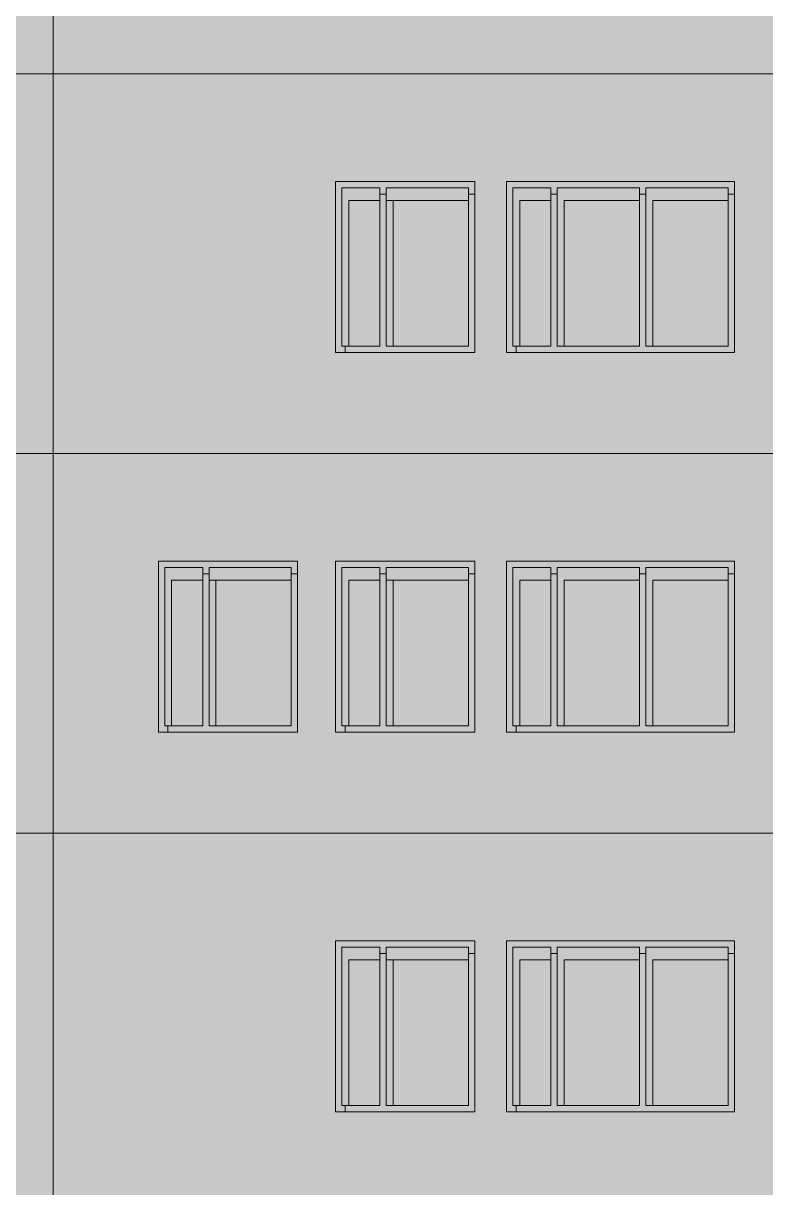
# Model space of a CAD drawing. Header units: millimetres. Extents: x 145836 to 266027, y 108786 to 206069.
# Drawn here: x 163079 to 166011, y 176999 to 181599 of the extents above; entities that cross this region are included whole.
import ezdxf

# ---------------------------------------------------------------- set-up
doc = ezdxf.new("R2010")
doc.units = ezdxf.units.MM
doc.layers.get('0').update_dxf_attribs({"color": 250})
doc.layers.add('hatch1', color=7, linetype='Continuous')

msp = doc.modelspace()

# ---------------------------------------------------------------- hatches: boundary and pattern name
at = {"lineweight": 20}
for color, points in [(253, [(164312.1, 180299), (164349.5, 180299), (164349.5, 180324), (164337.1, 180324), (164337.1, 180949), (164487.1, 180949), (164487.1, 180924), (164512.1, 180924), (164512.1, 180949), (164837.1, 180949), (164837.1, 180924), (164862.1, 180924), (164862.1, 180974), (164312.1, 180974)]), (253, [(165887.1, 180974), (164987.1, 180974), (164987.1, 180299), (165024.5, 180299), (165024.5, 180324), (165012.1, 180324), (165012.1, 180949), (165162.1, 180949), (165162.1, 180924), (165187.1, 180924), (165187.1, 180949), (165512.1, 180949), (165512.1, 180924), (165537.1, 180924), (165537.1, 180949), (165862.1, 180949), (165862.1, 180924), (165887.1, 180924)]), (253, [(163612.1, 179474), (163612.1, 178799), (163649.5, 178799), (163649.5, 178824), (163637.1, 178824), (163637.1, 179449), (163787.1, 179449), (163787.1, 179424), (163812.1, 179424), (163812.1, 179449), (164137.1, 179449), (164137.1, 179424), (164162.1, 179424), (164162.1, 179474)]), (253, [(164312.1, 178799), (164349.5, 178799), (164349.5, 178824), (164337.1, 178824), (164337.1, 179449), (164487.1, 179449), (164487.1, 179424), (164512.1, 179424), (164512.1, 179449), (164837.1, 179449), (164837.1, 179424), (164862.1, 179424), (164862.1, 179474), (164312.1, 179474)]), (253, [(165887.1, 179474), (164987.1, 179474), (164987.1, 178799), (165024.5, 178799), (165024.5, 178824), (165012.1, 178824), (165012.1, 179449), (165162.1, 179449), (165162.1, 179424), (165187.1, 179424), (165187.1, 179449), (165512.1, 179449), (165512.1, 179424), (165537.1, 179424), (165537.1, 179449), (165862.1, 179449), (165862.1, 179424), (165887.1, 179424)]), (255, [(164137.1, 178824), (163812.1, 178824), (163812.1, 179424), (163787.1, 179424), (163787.1, 178824), (163649.5, 178824), (163649.5, 178799), (164162.1, 178799), (164162.1, 179424), (164137.1, 179424)]), (253, [(164312.1, 177299), (164349.5, 177299), (164349.5, 177324), (164337.1, 177324), (164337.1, 177949), (164487.1, 177949), (164487.1, 177924), (164512.1, 177924), (164512.1, 177949), (164837.1, 177949), (164837.1, 177924), (164862.1, 177924), (164862.1, 177974), (164312.1, 177974)]), (253, [(165887.1, 177974), (164987.1, 177974), (164987.1, 177299), (165024.5, 177299), (165024.5, 177324), (165012.1, 177324), (165012.1, 177949), (165162.1, 177949), (165162.1, 177924), (165187.1, 177924), (165187.1, 177949), (165512.1, 177949), (165512.1, 177924), (165537.1, 177924), (165537.1, 177949), (165862.1, 177949), (165862.1, 177924), (165887.1, 177924)])]:
    msp.add_hatch(color=color, dxfattribs=at).paths.add_polyline_path(points)
at = {"lineweight": 20, "true_color": 0x5c6d75}
for points in [[(164337.1, 180949), (164337.1, 180324), (164364.5, 180324), (164364.5, 180899), (164487.1, 180899), (164487.1, 180949)], [(164837.1, 180899), (164837.1, 180949), (164512.1, 180949), (164512.1, 180899)], [(164337.1, 179449), (164337.1, 178824), (164364.5, 178824), (164364.5, 179399), (164487.1, 179399), (164487.1, 179449)], [(164837.1, 179399), (164837.1, 179449), (164512.1, 179449), (164512.1, 179399)], [(164337.1, 177949), (164337.1, 177324), (164364.5, 177324), (164364.5, 177899), (164487.1, 177899), (164487.1, 177949)], [(164837.1, 177899), (164837.1, 177949), (164512.1, 177949), (164512.1, 177899)]]:
    msp.add_hatch(color=147, dxfattribs=at).paths.add_polyline_path(points)
at = {"lineweight": 13}
for points in [[(164862.1, 180924), (164837.1, 180924), (164837.1, 180324), (164512.1, 180324), (164512.1, 180924), (164487.1, 180924), (164487.1, 180324), (164349.5, 180324), (164349.5, 180299), (164862.1, 180299)], [(165887.1, 180924), (165862.1, 180924), (165862.1, 180324), (165537.1, 180324), (165537.1, 180924), (165512.1, 180924), (165512.1, 180324), (165187.1, 180324), (165187.1, 180924), (165162.1, 180924), (165162.1, 180324), (165024.5, 180324), (165024.5, 180299), (165887.1, 180299)], [(164862.1, 179424), (164837.1, 179424), (164837.1, 178824), (164512.1, 178824), (164512.1, 179424), (164487.1, 179424), (164487.1, 178824), (164349.5, 178824), (164349.5, 178799), (164862.1, 178799)], [(165887.1, 179424), (165862.1, 179424), (165862.1, 178824), (165537.1, 178824), (165537.1, 179424), (165512.1, 179424), (165512.1, 178824), (165187.1, 178824), (165187.1, 179424), (165162.1, 179424), (165162.1, 178824), (165024.5, 178824), (165024.5, 178799), (165887.1, 178799)], [(164862.1, 177924), (164837.1, 177924), (164837.1, 177324), (164512.1, 177324), (164512.1, 177924), (164487.1, 177924), (164487.1, 177324), (164349.5, 177324), (164349.5, 177299), (164862.1, 177299)], [(165887.1, 177924), (165862.1, 177924), (165862.1, 177324), (165537.1, 177324), (165537.1, 177924), (165512.1, 177924), (165512.1, 177324), (165187.1, 177324), (165187.1, 177924), (165162.1, 177924), (165162.1, 177324), (165024.5, 177324), (165024.5, 177299), (165887.1, 177299)]]:
    msp.add_hatch(color=255, dxfattribs=at).paths.add_polyline_path(points)
at = {"lineweight": 13, "true_color": 0x5c6d75}
for points in [[(165012.1, 180949), (165012.1, 180324), (165039.5, 180324), (165039.5, 180899), (165162.1, 180899), (165162.1, 180949)], [(165012.1, 179449), (165012.1, 178824), (165039.5, 178824), (165039.5, 179399), (165162.1, 179399), (165162.1, 179449)], [(165012.1, 177949), (165012.1, 177324), (165039.5, 177324), (165039.5, 177899), (165162.1, 177899), (165162.1, 177949)]]:
    msp.add_hatch(color=147, dxfattribs=at).paths.add_polyline_path(points)
h = msp.add_hatch(color=147, dxfattribs=at)
h.paths.add_polyline_path([(165187.1, 180949), (165187.1, 180324), (165214.5, 180324), (165214.5, 180899), (165512.1, 180899), (165512.1, 180949)])
h.paths.add_polyline_path([(165537.1, 180949), (165537.1, 180324), (165564.5, 180324), (165564.5, 180899), (165862.1, 180899), (165862.1, 180949)])
at = {"lineweight": 13, "true_color": 0x70858f}
h = msp.add_hatch(color=8, dxfattribs=at)
h.paths.add_polyline_path([(164539.5, 180324), (164837.1, 180324), (164837.1, 180899), (164539.5, 180899)])
h.paths.add_polyline_path([(164487.1, 180899), (164364.5, 180899), (164364.5, 180324), (164487.1, 180324)])
at = {"lineweight": 13, "true_color": 0x5c6d75}
h = msp.add_hatch(color=147, dxfattribs=at)
h.dxf.hatch_style = 1
h.paths.add_polyline_path([(164539.5, 180899), (164512.1, 180899), (164512.1, 180324), (164539.5, 180324)])
at = {"lineweight": 13, "true_color": 0x70858f}
h = msp.add_hatch(color=8, dxfattribs=at)
h.paths.add_polyline_path([(165039.5, 180324), (165162.1, 180324), (165162.1, 180899), (165039.5, 180899)])
h.paths.add_polyline_path([(165214.5, 180324), (165512.1, 180324), (165512.1, 180899), (165214.5, 180899)])
h.paths.add_polyline_path([(165564.5, 180899), (165564.5, 180324), (165862.1, 180324), (165862.1, 180899)])
at = {"lineweight": 20, "true_color": 0x5c6d75}
h = msp.add_hatch(color=147, dxfattribs=at)
h.paths.add_polyline_path([(164137.1, 179399), (164137.1, 179449), (163812.1, 179449), (163812.1, 179399)])
h.paths.add_polyline_path([(163787.1, 179399), (163787.1, 179449), (163637.1, 179449), (163637.1, 178824), (163664.5, 178824), (163664.5, 179399)])
at = {"lineweight": 13, "true_color": 0x5c6d75}
h = msp.add_hatch(color=147, dxfattribs=at)
h.paths.add_polyline_path([(165187.1, 179449), (165187.1, 178824), (165214.5, 178824), (165214.5, 179399), (165512.1, 179399), (165512.1, 179449)])
h.paths.add_polyline_path([(165537.1, 179449), (165537.1, 178824), (165564.5, 178824), (165564.5, 179399), (165862.1, 179399), (165862.1, 179449)])
at = {"lineweight": 13, "true_color": 0x70858f}
h = msp.add_hatch(color=8, dxfattribs=at)
h.paths.add_polyline_path([(164137.1, 179399), (163839.5, 179399), (163839.5, 178824), (164137.1, 178824)])
h.paths.add_polyline_path([(163664.5, 178824), (163787.1, 178824), (163787.1, 179399), (163664.5, 179399)])
at = {"lineweight": 13, "true_color": 0x5c6d75}
h = msp.add_hatch(color=147, dxfattribs=at)
h.paths.add_polyline_path([(163839.5, 179399), (163812.1, 179399), (163812.1, 178824), (163839.5, 178824)])
h.paths.add_polyline_path([(164512.1, 178824), (164539.5, 178824), (164539.5, 179399), (164512.1, 179399)])
at = {"lineweight": 13, "true_color": 0x70858f}
h = msp.add_hatch(color=8, dxfattribs=at)
h.paths.add_polyline_path([(164539.5, 178824), (164837.1, 178824), (164837.1, 179399), (164539.5, 179399)])
h.paths.add_polyline_path([(164487.1, 179399), (164364.5, 179399), (164364.5, 178824), (164487.1, 178824)])
h = msp.add_hatch(color=8, dxfattribs=at)
h.paths.add_polyline_path([(165039.5, 178824), (165162.1, 178824), (165162.1, 179399), (165039.5, 179399)])
h.paths.add_polyline_path([(165214.5, 178824), (165512.1, 178824), (165512.1, 179399), (165214.5, 179399)])
h.paths.add_polyline_path([(165564.5, 179399), (165564.5, 178824), (165862.1, 178824), (165862.1, 179399)])
at = {"lineweight": 13, "true_color": 0x5c6d75}
h = msp.add_hatch(color=147, dxfattribs=at)
h.paths.add_polyline_path([(165187.1, 177949), (165187.1, 177324), (165214.5, 177324), (165214.5, 177899), (165512.1, 177899), (165512.1, 177949)])
h.paths.add_polyline_path([(165537.1, 177949), (165537.1, 177324), (165564.5, 177324), (165564.5, 177899), (165862.1, 177899), (165862.1, 177949)])
at = {"lineweight": 13, "true_color": 0x70858f}
h = msp.add_hatch(color=8, dxfattribs=at)
h.paths.add_polyline_path([(164539.5, 177324), (164837.1, 177324), (164837.1, 177899), (164539.5, 177899)])
h.paths.add_polyline_path([(164487.1, 177899), (164364.5, 177899), (164364.5, 177324), (164487.1, 177324)])
at = {"lineweight": 13, "true_color": 0x5c6d75}
h = msp.add_hatch(color=147, dxfattribs=at)
h.dxf.hatch_style = 1
h.paths.add_polyline_path([(164539.5, 177899), (164512.1, 177899), (164512.1, 177324), (164539.5, 177324)])
at = {"lineweight": 13, "true_color": 0x70858f}
h = msp.add_hatch(color=8, dxfattribs=at)
h.paths.add_polyline_path([(165039.5, 177324), (165162.1, 177324), (165162.1, 177899), (165039.5, 177899)])
h.paths.add_polyline_path([(165214.5, 177324), (165512.1, 177324), (165512.1, 177899), (165214.5, 177899)])
h.paths.add_polyline_path([(165564.5, 177899), (165564.5, 177324), (165862.1, 177324), (165862.1, 177899)])
at = {"layer": 'hatch1', "lineweight": 13, "true_color": 0xeedf8c}
h = msp.add_hatch(color=41, dxfattribs=at)
h.dxf.hatch_style = 1
h.paths.add_polyline_path([(161374.6, 182899), (160052.1, 182899), (160052.1, 182474), (160287.1, 182474), (160287.1, 181799), (160052.1, 181799), (160052.1, 181399), (161374.6, 181399)])
h.paths.add_polyline_path([(160987.1, 181799), (160437.1, 181799), (160437.1, 182474), (160987.1, 182474)], flags=16)
h.paths.add_polyline_path([(160962.1, 181824), (160812.1, 181824), (160812.1, 182424), (160787.1, 182424), (160787.1, 181824), (160462.1, 181824), (160462.1, 182449), (160787.1, 182449), (160787.1, 182424), (160812.1, 182424), (160812.1, 182449), (160962.1, 182449)], flags=0)
h.paths.add_polyline_path([(163197.1, 182899), (161374.6, 182899), (161374.6, 181399), (163197.1, 181399)])
h.paths.add_polyline_path([(161762.1, 182474), (162312.1, 182474), (162312.1, 181799), (161762.1, 181799)], flags=16)
h.paths.add_polyline_path([(161787.1, 182449), (161937.1, 182449), (161937.1, 182424), (161962.1, 182424), (161962.1, 182449), (162287.1, 182449), (162287.1, 181824), (161962.1, 181824), (161962.1, 182424), (161937.1, 182424), (161937.1, 181824), (161787.1, 181824)], flags=0)
h.paths.add_polyline_path([(162462.1, 182474), (163012.1, 182474), (163012.1, 181799), (162462.1, 181799)], flags=16)
h.paths.add_polyline_path([(162487.1, 182449), (162637.1, 182449), (162637.1, 182424), (162662.1, 182424), (162662.1, 182449), (162987.1, 182449), (162987.1, 181824), (162662.1, 181824), (162662.1, 182424), (162637.1, 182424), (162637.1, 181824), (162487.1, 181824)], flags=0)
at = {"layer": 'hatch1', "lineweight": 13, "true_color": 0xf1e5a2}
h = msp.add_hatch(color=41, dxfattribs=at)
h.dxf.hatch_style = 1
h.paths.add_polyline_path([(163197.1, 182899), (163197.1, 181399), (166681.9, 181399), (166681.9, 181799), (166137.1, 181799), (166137.1, 182474), (166681.9, 182474), (166681.9, 182899)])
h.paths.add_polyline_path([(164162.1, 182474), (163612.1, 182474), (163612.1, 181799), (164162.1, 181799)], flags=16)
h.paths.add_polyline_path([(164137.1, 182449), (164137.1, 181824), (163812.1, 181824), (163637.1, 181824), (163637.1, 182449), (163787.1, 182449)], flags=0)
h.paths.add_polyline_path([(164312.1, 182474), (164312.1, 181799), (164862.1, 181799), (164862.1, 182474)], flags=16)
h.paths.add_polyline_path([(164337.1, 182449), (164487.1, 182449), (164337.1, 182449), (164337.1, 181824), (164512.1, 181824), (164337.1, 181824)], flags=0)
h.paths.add_polyline_path([(164987.1, 182474), (164987.1, 181799), (165887.1, 181799), (165887.1, 182474)], flags=16)
h.paths.add_polyline_path([(165012.1, 182449), (165162.1, 182449), (165512.1, 182449), (165862.1, 182449), (165862.1, 181824), (165537.1, 181824), (165187.1, 181824), (165012.1, 181824)], flags=0)
at = {"layer": 'hatch1', "lineweight": 13, "true_color": 0xeedf8c}
h = msp.add_hatch(color=41, dxfattribs=at)
h.dxf.hatch_style = 1
h.paths.add_polyline_path([(163197.1, 181399), (161374.6, 181399), (161374.6, 179899), (163197.1, 179899)])
h.paths.add_polyline_path([(162312.1, 180974), (162312.1, 180299), (161762.1, 180299), (161762.1, 180974)], flags=16)
h.paths.add_polyline_path([(161937.1, 180949), (161937.1, 180924), (161962.1, 180924), (161962.1, 180949), (162287.1, 180949), (162287.1, 180324), (161962.1, 180324), (161962.1, 180924), (161937.1, 180924), (161937.1, 180324), (161787.1, 180324), (161787.1, 180949)], flags=0)
h.paths.add_polyline_path([(162462.1, 180974), (163012.1, 180974), (163012.1, 180299), (162462.1, 180299)], flags=16)
h.paths.add_polyline_path([(162487.1, 180949), (162637.1, 180949), (162637.1, 180924), (162662.1, 180924), (162662.1, 180949), (162987.1, 180949), (162987.1, 180324), (162662.1, 180324), (162662.1, 180924), (162637.1, 180924), (162637.1, 180324), (162487.1, 180324)], flags=0)
at = {"layer": 'hatch1', "lineweight": 13, "true_color": 0xf1e5a2}
h = msp.add_hatch(color=41, dxfattribs=at)
h.dxf.hatch_style = 1
h.paths.add_polyline_path([(163197.1, 181399), (163197.1, 179899), (166681.9, 179899), (166681.9, 180299), (166137.1, 180299), (166137.1, 180974), (166681.9, 180974), (166681.9, 181399)])
h.paths.add_polyline_path([(164312.1, 180974), (164312.1, 180299), (164862.1, 180299), (164862.1, 180974)], flags=16)
h.paths.add_polyline_path([(164337.1, 180949), (164487.1, 180949), (164337.1, 180949), (164337.1, 180324), (164512.1, 180324), (164337.1, 180324)], flags=0)
h.paths.add_polyline_path([(164987.1, 180974), (165887.1, 180974), (165887.1, 180299), (164987.1, 180299)], flags=16)
h.paths.add_polyline_path([(165012.1, 180949), (165162.1, 180949), (165512.1, 180949), (165862.1, 180949), (165862.1, 180324), (165537.1, 180324), (165187.1, 180324), (165012.1, 180324)], flags=0)
at = {"layer": 'hatch1', "lineweight": 13, "true_color": 0xeedf8c}
h = msp.add_hatch(color=41, dxfattribs=at)
h.dxf.hatch_style = 1
h.paths.add_polyline_path([(163197.1, 179899), (161374.6, 179899), (161374.6, 178399), (163197.1, 178399)])
h.paths.add_polyline_path([(162312.1, 179474), (162312.1, 178799), (161762.1, 178799), (161762.1, 179474)], flags=16)
h.paths.add_polyline_path([(161937.1, 179449), (161937.1, 179424), (161962.1, 179424), (161962.1, 179449), (162287.1, 179449), (162287.1, 178824), (161962.1, 178824), (161962.1, 179424), (161937.1, 179424), (161937.1, 178824), (161787.1, 178824), (161787.1, 179449)], flags=0)
h.paths.add_polyline_path([(162462.1, 179474), (163012.1, 179474), (163012.1, 178799), (162462.1, 178799)], flags=16)
h.paths.add_polyline_path([(162487.1, 179449), (162637.1, 179449), (162637.1, 179424), (162662.1, 179424), (162662.1, 179449), (162987.1, 179449), (162987.1, 178824), (162662.1, 178824), (162662.1, 179424), (162637.1, 179424), (162637.1, 178824), (162487.1, 178824)], flags=0)
at = {"layer": 'hatch1', "lineweight": 13, "true_color": 0xf1e5a2}
h = msp.add_hatch(color=41, dxfattribs=at)
h.dxf.hatch_style = 1
h.paths.add_polyline_path([(163197.1, 179899), (163197.1, 178399), (166681.9, 178399), (166681.9, 178799), (166137.1, 178799), (166137.1, 179474), (166681.9, 179474), (166681.9, 179899)])
h.paths.add_polyline_path([(164162.1, 179474), (163612.1, 179474), (163612.1, 178799), (164162.1, 178799)], flags=16)
h.paths.add_polyline_path([(163787.1, 179449), (164137.1, 179449), (164137.1, 178824), (163812.1, 178824), (163637.1, 178824), (163637.1, 179449)], flags=0)
h.paths.add_polyline_path([(164312.1, 179474), (164312.1, 178799), (164862.1, 178799), (164862.1, 179474)], flags=16)
h.paths.add_polyline_path([(164337.1, 179449), (164487.1, 179449), (164337.1, 179449), (164337.1, 178824), (164512.1, 178824), (164337.1, 178824)], flags=0)
h.paths.add_polyline_path([(164987.1, 179474), (165887.1, 179474), (165887.1, 178799), (164987.1, 178799)], flags=16)
h.paths.add_polyline_path([(165012.1, 179449), (165162.1, 179449), (165512.1, 179449), (165862.1, 179449), (165862.1, 178824), (165537.1, 178824), (165187.1, 178824), (165012.1, 178824)], flags=0)
at = {"layer": 'hatch1', "lineweight": 13, "true_color": 0xeedf8c}
h = msp.add_hatch(color=41, dxfattribs=at)
h.dxf.hatch_style = 1
h.paths.add_polyline_path([(161374.6, 178399), (160052.1, 178399), (160052.1, 177974), (160287.1, 177974), (160287.1, 177299), (160052.1, 177299), (160052.1, 176899), (161374.6, 176899)])
h.paths.add_polyline_path([(160987.1, 177974), (160987.1, 177299), (160437.1, 177299), (160437.1, 177974)], flags=16)
h.paths.add_polyline_path([(160962.1, 177949), (160962.1, 177324), (160812.1, 177324), (160812.1, 177924), (160787.1, 177924), (160787.1, 177324), (160462.1, 177324), (160462.1, 177949), (160787.1, 177949), (160787.1, 177924), (160812.1, 177924), (160812.1, 177949)], flags=0)
h.paths.add_polyline_path([(163197.1, 178399), (161374.6, 178399), (161374.6, 176899), (163197.1, 176899)])
h.paths.add_polyline_path([(161762.1, 177974), (162312.1, 177974), (162312.1, 177299), (161762.1, 177299)], flags=16)
h.paths.add_polyline_path([(161787.1, 177949), (161937.1, 177949), (161937.1, 177924), (161962.1, 177924), (161962.1, 177949), (162287.1, 177949), (162287.1, 177324), (161962.1, 177324), (161962.1, 177924), (161937.1, 177924), (161937.1, 177324), (161787.1, 177324)], flags=0)
h.paths.add_polyline_path([(162462.1, 177974), (163012.1, 177974), (163012.1, 177299), (162462.1, 177299)], flags=16)
h.paths.add_polyline_path([(162487.1, 177949), (162637.1, 177949), (162637.1, 177924), (162662.1, 177924), (162662.1, 177949), (162987.1, 177949), (162987.1, 177324), (162662.1, 177324), (162662.1, 177924), (162637.1, 177924), (162637.1, 177324), (162487.1, 177324)], flags=0)
at = {"layer": 'hatch1', "lineweight": 13, "true_color": 0xf1e5a2}
h = msp.add_hatch(color=41, dxfattribs=at)
h.dxf.hatch_style = 1
h.paths.add_polyline_path([(163197.1, 178399), (163197.1, 176899), (166681.9, 176899), (166681.9, 177299), (166137.1, 177299), (166137.1, 177974), (166681.9, 177974), (166681.9, 178399)])
h.paths.add_polyline_path([(164862.1, 177974), (164312.1, 177974), (164312.1, 177299), (164862.1, 177299)], flags=16)
h.paths.add_polyline_path([(164337.1, 177949), (164337.1, 177324), (164512.1, 177324), (164337.1, 177324), (164337.1, 177949), (164487.1, 177949)], flags=0)
h.paths.add_polyline_path([(164987.1, 177974), (165887.1, 177974), (165887.1, 177299), (164987.1, 177299)], flags=16)
h.paths.add_polyline_path([(165012.1, 177949), (165162.1, 177949), (165512.1, 177949), (165862.1, 177949), (165862.1, 177324), (165537.1, 177324), (165187.1, 177324), (165012.1, 177324)], flags=0)

# ---------------------------------------------------------------- linework, layer by layer
at = {"lineweight": 20}
for p, q in [((163197.1, 168449), (163197.1, 201249)), ((168239.6, 181399), (154509.6, 181399)), ((164862.1, 180974), (164312.1, 180974)), ((164312.1, 180299), (164312.1, 180974)), ((164862.1, 180299), (164862.1, 180974)), ((164987.1, 180299), (164987.1, 180974)), ((164987.1, 180974), (165887.1, 180974)), ((165887.1, 180299), (165887.1, 180974)), ((164337.1, 180324), (164337.1, 180949)), ((164337.1, 180949), (164487.1, 180949)), ((164337.1, 180949), (164487.1, 180949)), ((164487.1, 180949), (164487.1, 180324)), ((164512.1, 180949), (164837.1, 180949)), ((164512.1, 180324), (164512.1, 180949)), ((164512.1, 180949), (164837.1, 180949)), ((164837.1, 180949), (164837.1, 180324)), ((165012.1, 180324), (165012.1, 180949)), ((165012.1, 180949), (165162.1, 180949)), ((165012.1, 180949), (165162.1, 180949)), ((165162.1, 180949), (165162.1, 180324)), ((165187.1, 180949), (165512.1, 180949)), ((165187.1, 180324), (165187.1, 180949)), ((165187.1, 180949), (165512.1, 180949)), ((165512.1, 180949), (165512.1, 180324)), ((165537.1, 180949), (165862.1, 180949)), ((165537.1, 180324), (165537.1, 180949)), ((165862.1, 180949), (165862.1, 180324)), ((164337.1, 180324), (164487.1, 180324)), ((164512.1, 180324), (164837.1, 180324)), ((165012.1, 180324), (165162.1, 180324)), ((165187.1, 180324), (165512.1, 180324)), ((165537.1, 180324), (165862.1, 180324)), ((164862.1, 180299), (164312.1, 180299)), ((164987.1, 180299), (165887.1, 180299)), ((168239.6, 179899), (154509.6, 179899)), ((164162.1, 179474), (163612.1, 179474)), ((163612.1, 178799), (163612.1, 179474)), ((163637.1, 178824), (163637.1, 179449)), ((163637.1, 179449), (163787.1, 179449)), ((163637.1, 179449), (163787.1, 179449)), ((163787.1, 179449), (163787.1, 178824)), ((163812.1, 179449), (164137.1, 179449)), ((163812.1, 179449), (164137.1, 179449)), ((163812.1, 178824), (163812.1, 179449)), ((164137.1, 179449), (164137.1, 178824)), ((164162.1, 178799), (164162.1, 179474)), ((164862.1, 179474), (164312.1, 179474)), ((164312.1, 178799), (164312.1, 179474)), ((164337.1, 178824), (164337.1, 179449)), ((164337.1, 179449), (164487.1, 179449)), ((164337.1, 179449), (164487.1, 179449)), ((164487.1, 179449), (164487.1, 178824)), ((164512.1, 179449), (164837.1, 179449)), ((164512.1, 178824), (164512.1, 179449)), ((164512.1, 179449), (164837.1, 179449)), ((164837.1, 179449), (164837.1, 178824)), ((164862.1, 178799), (164862.1, 179474)), ((164987.1, 178799), (164987.1, 179474)), ((164987.1, 179474), (165887.1, 179474)), ((165012.1, 178824), (165012.1, 179449)), ((165012.1, 179449), (165162.1, 179449)), ((165012.1, 179449), (165162.1, 179449)), ((165162.1, 179449), (165162.1, 178824)), ((165187.1, 179449), (165512.1, 179449)), ((165187.1, 178824), (165187.1, 179449)), ((165187.1, 179449), (165512.1, 179449)), ((165512.1, 179449), (165512.1, 178824)), ((165537.1, 179449), (165862.1, 179449)), ((165537.1, 178824), (165537.1, 179449)), ((165862.1, 179449), (165862.1, 178824)), ((165887.1, 178799), (165887.1, 179474)), ((163637.1, 178824), (163787.1, 178824)), ((163812.1, 178824), (164137.1, 178824)), ((164337.1, 178824), (164487.1, 178824)), ((164512.1, 178824), (164837.1, 178824)), ((165012.1, 178824), (165162.1, 178824)), ((165187.1, 178824), (165512.1, 178824)), ((165537.1, 178824), (165862.1, 178824)), ((164162.1, 178799), (163612.1, 178799)), ((164862.1, 178799), (164312.1, 178799)), ((164987.1, 178799), (165887.1, 178799)), ((168239.6, 178399), (154509.6, 178399)), ((164862.1, 177974), (164312.1, 177974)), ((164312.1, 177299), (164312.1, 177974)), ((164862.1, 177299), (164862.1, 177974)), ((164987.1, 177299), (164987.1, 177974)), ((164987.1, 177974), (165887.1, 177974)), ((165887.1, 177299), (165887.1, 177974)), ((164337.1, 177324), (164337.1, 177949)), ((164337.1, 177949), (164487.1, 177949)), ((164337.1, 177949), (164487.1, 177949)), ((164487.1, 177949), (164487.1, 177324)), ((164512.1, 177949), (164837.1, 177949)), ((164512.1, 177324), (164512.1, 177949)), ((164512.1, 177949), (164837.1, 177949)), ((164837.1, 177949), (164837.1, 177324)), ((165012.1, 177324), (165012.1, 177949)), ((165012.1, 177949), (165162.1, 177949)), ((165012.1, 177949), (165162.1, 177949)), ((165162.1, 177949), (165162.1, 177324)), ((165187.1, 177949), (165512.1, 177949)), ((165187.1, 177324), (165187.1, 177949)), ((165187.1, 177949), (165512.1, 177949)), ((165512.1, 177949), (165512.1, 177324)), ((165537.1, 177949), (165862.1, 177949)), ((165537.1, 177324), (165537.1, 177949)), ((165862.1, 177949), (165862.1, 177324)), ((164862.1, 177299), (164312.1, 177299)), ((164337.1, 177324), (164487.1, 177324)), ((164512.1, 177324), (164837.1, 177324)), ((164987.1, 177299), (165887.1, 177299)), ((165012.1, 177324), (165162.1, 177324)), ((165187.1, 177324), (165512.1, 177324)), ((165537.1, 177324), (165862.1, 177324))]:
    msp.add_line(p, q, dxfattribs=at)
at = {"color": 253, "lineweight": 20}
for p, q in [((164487.1, 180924), (164512.1, 180924)), ((164837.1, 180924), (164862.1, 180924)), ((165162.1, 180924), (165187.1, 180924)), ((165512.1, 180924), (165537.1, 180924)), ((165862.1, 180924), (165887.1, 180924)), ((164349.5, 180324), (164349.5, 180299)), ((165024.5, 180324), (165024.5, 180299)), ((163787.1, 179424), (163812.1, 179424)), ((164137.1, 179424), (164162.1, 179424)), ((164487.1, 179424), (164512.1, 179424)), ((164837.1, 179424), (164862.1, 179424)), ((165162.1, 179424), (165187.1, 179424)), ((165512.1, 179424), (165537.1, 179424)), ((165862.1, 179424), (165887.1, 179424)), ((163649.5, 178824), (163649.5, 178799)), ((164349.5, 178824), (164349.5, 178799)), ((165024.5, 178824), (165024.5, 178799)), ((164487.1, 177924), (164512.1, 177924)), ((164837.1, 177924), (164862.1, 177924)), ((165162.1, 177924), (165187.1, 177924)), ((165512.1, 177924), (165537.1, 177924)), ((165862.1, 177924), (165887.1, 177924)), ((164349.5, 177324), (164349.5, 177299)), ((165024.5, 177324), (165024.5, 177299))]:
    msp.add_line(p, q, dxfattribs=at)
at = {"color": 147, "lineweight": 20, "true_color": 0x5c6d75}
for p, q in [((164364.5, 180899), (164487.1, 180899)), ((164364.5, 180899), (164364.5, 180324)), ((164512.1, 180899), (164837.1, 180899)), ((164539.5, 180899), (164539.5, 180324)), ((165039.5, 180899), (165162.1, 180899)), ((165039.5, 180899), (165039.5, 180324)), ((165214.5, 180899), (165512.1, 180899)), ((165214.5, 180899), (165214.5, 180324)), ((165564.5, 180899), (165862.1, 180899)), ((165564.5, 180899), (165564.5, 180324)), ((163664.5, 179399), (163787.1, 179399)), ((163664.5, 179399), (163664.5, 178824)), ((163812.1, 179399), (164137.1, 179399)), ((163839.5, 179399), (163839.5, 178824)), ((164364.5, 179399), (164487.1, 179399)), ((164364.5, 179399), (164364.5, 178824)), ((164512.1, 179399), (164837.1, 179399)), ((164539.5, 179399), (164539.5, 178824)), ((165039.5, 179399), (165162.1, 179399)), ((165039.5, 179399), (165039.5, 178824)), ((165214.5, 179399), (165512.1, 179399)), ((165214.5, 179399), (165214.5, 178824)), ((165564.5, 179399), (165862.1, 179399)), ((165564.5, 179399), (165564.5, 178824)), ((164364.5, 177899), (164487.1, 177899)), ((164364.5, 177899), (164364.5, 177324)), ((164512.1, 177899), (164837.1, 177899)), ((164539.5, 177899), (164539.5, 177324)), ((165039.5, 177899), (165162.1, 177899)), ((165039.5, 177899), (165039.5, 177324)), ((165214.5, 177899), (165512.1, 177899)), ((165214.5, 177899), (165214.5, 177324)), ((165564.5, 177899), (165862.1, 177899)), ((165564.5, 177899), (165564.5, 177324))]:
    msp.add_line(p, q, dxfattribs=at)

doc.saveas('drawing.dxf')
